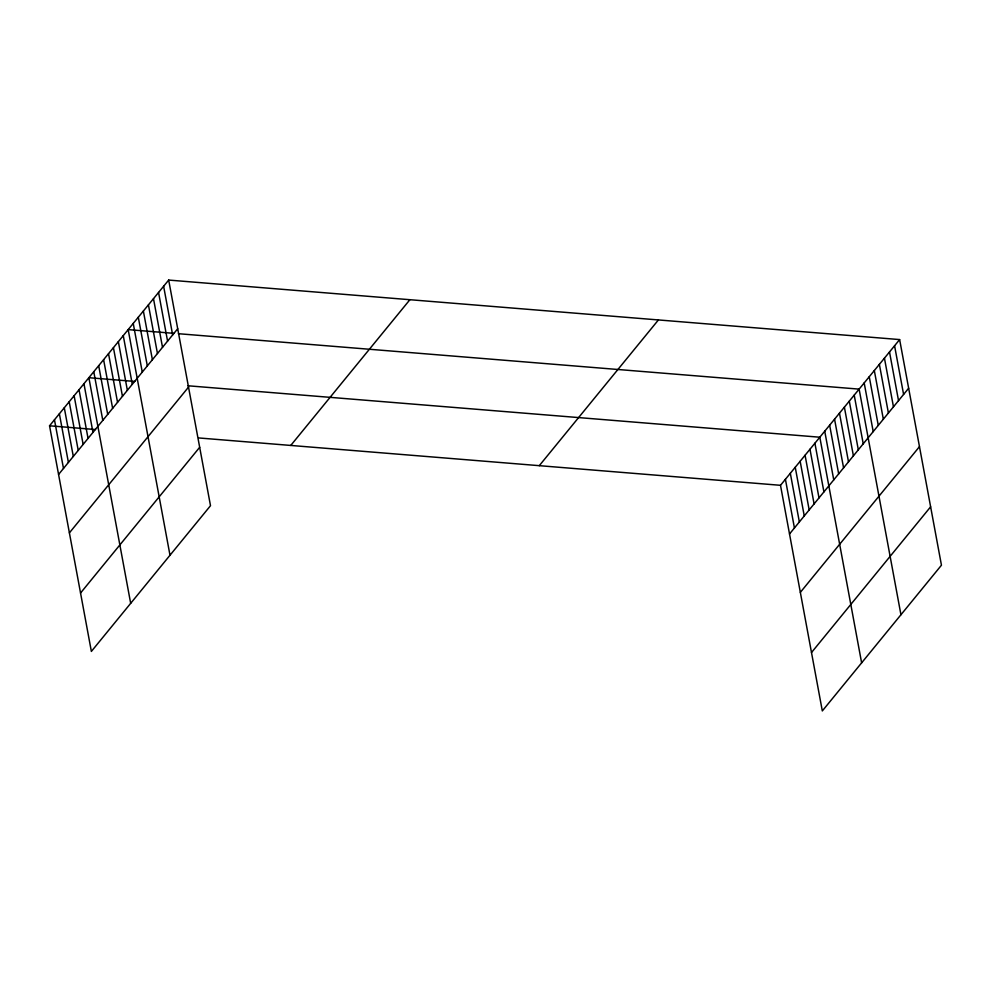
<?xml version="1.0" encoding="UTF-8"?>
<svg xmlns="http://www.w3.org/2000/svg" width="991" height="991" viewBox="0 0 991 991"><rect width="100%" height="100%" fill="white"/><g stroke="black" fill="none" stroke-linecap="round" stroke-linejoin="round"><path stroke-width="1.49" d="M168.681 280.069L210.501 505.695L91.37 651.421L49.55 425.796L168.681 280.069L899.63 339.579L941.45 565.204L822.319 710.931L780.499 485.305L899.63 339.579M58.568 474.466L177.711 328.739M69.395 532.861L188.525 387.134M80.544 593.027L199.674 447.3M290.759 445.442L409.902 299.703M539.29 465.671L658.42 319.932M789.517 533.976L908.648 388.249M800.344 592.37L919.475 446.644M811.493 652.536L930.623 506.81M174.119 333.36L128.173 329.619L169.994 555.245M178.43 333.707L859.123 389.129L900.943 614.742M134.813 381.448L88.868 377.707L130.676 603.333M187.931 385.772L819.817 437.217L861.625 662.843M49.55 425.796L95.495 429.537M198.869 437.96L780.499 485.305M894.576 345.772L903.594 394.443M889.509 351.966L898.527 400.637M884.443 358.16L893.461 406.83M879.376 364.354L888.407 413.024M874.322 370.547L883.34 419.218M869.256 376.741L878.274 425.412M864.189 382.935L873.207 431.605M854.217 395.136L863.235 443.807M849.299 401.144L858.317 449.815M844.382 407.152L853.4 455.823M839.476 413.173L848.494 461.843M834.558 419.181L843.576 467.851M829.64 425.189L838.659 473.859M824.723 431.196L833.753 479.867M814.899 443.225L823.917 491.895M809.981 449.233L819 497.903M805.076 455.253L814.094 503.924M800.158 461.261L809.176 509.931M795.24 467.269L804.258 515.939M790.322 473.277L799.353 521.947M785.417 479.297L794.435 527.968M163.626 286.263L172.645 334.933M158.56 292.456L167.578 341.127M153.494 298.65L162.512 347.321M148.427 304.844L157.458 353.514M143.373 311.038L152.391 359.708M138.306 317.231L147.325 365.902M133.24 323.425L142.258 372.096M123.268 335.627L132.286 384.297M118.35 341.647L127.368 390.318M113.432 347.655L122.45 396.326M108.527 353.663L117.545 402.334M103.609 359.671L112.627 408.342M98.691 365.691L107.709 414.362M93.773 371.699L102.804 420.37M83.95 383.728L92.968 432.398M79.032 389.736L88.05 438.406M74.127 395.743L83.145 444.414M69.209 401.751L78.227 450.422M64.291 407.772L73.309 456.442M59.373 413.78L68.404 462.45M54.468 419.788L63.486 468.458"/></g></svg>
